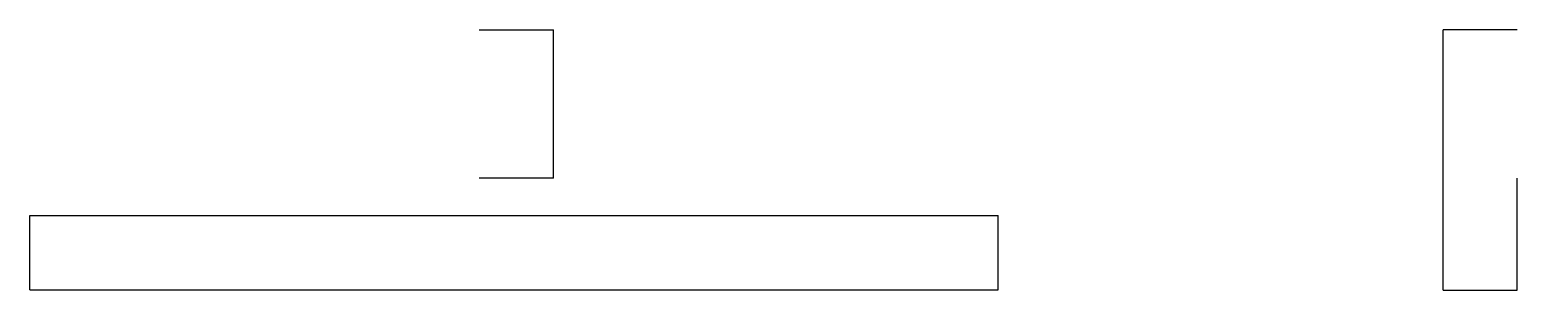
# Model space of a CAD drawing. Extents: x -290 to -189, y 1578 to 1596.
import ezdxf

# ---------------------------------------------------------------- set-up
doc = ezdxf.new("R2010")
doc.units = 0
doc.header["$LTSCALE"] = 30
doc.header["$MEASUREMENT"] = 0
doc.layers.get('0').update_dxf_attribs({"linetype": 'CONTINUOUS'})

msp = doc.modelspace()

# ---------------------------------------------------------------- linework, layer by layer
for p, q in [((-259.42, 1595.81), (-254.42, 1595.81)), ((-254.42, 1585.81), (-254.42, 1595.81)), ((-194.42, 1578.28), (-194.42, 1595.81)), ((-189.42, 1595.81), (-194.42, 1595.81)), ((-254.42, 1585.81), (-259.42, 1585.81)), ((-189.42, 1578.28), (-189.42, 1585.81)), ((-289.73, 1583.31), (-224.42, 1583.31)), ((-289.73, 1578.31), (-289.73, 1583.31)), ((-224.42, 1578.31), (-224.42, 1583.31)), ((-289.73, 1578.31), (-224.42, 1578.31)), ((-194.42, 1578.28), (-189.42, 1578.28))]:
    msp.add_line(p, q)

doc.saveas('drawing.dxf')
